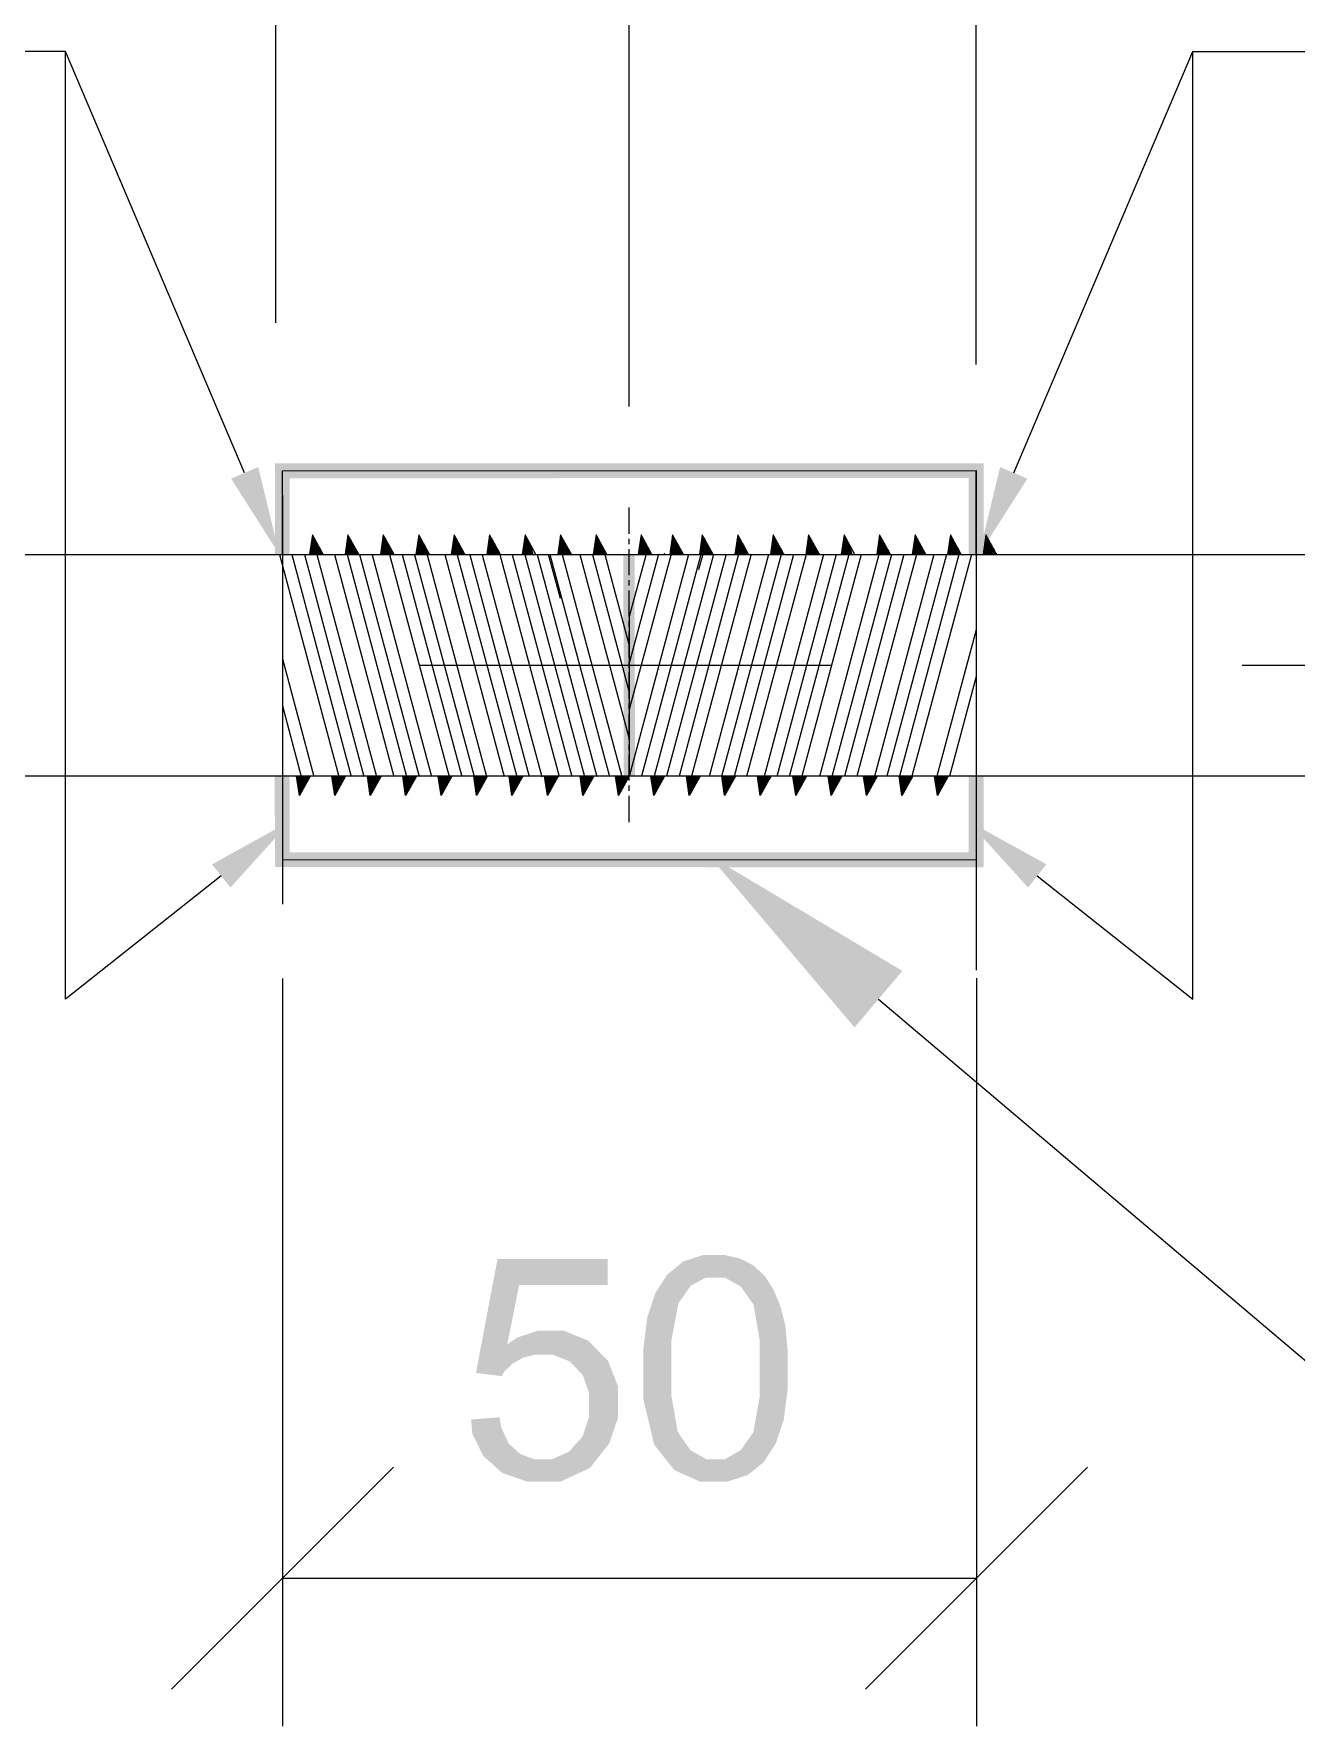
# Model space of a CAD drawing. Header units: millimetres. Extents: x 2 to 579, y 1 to 405.
# Drawn here: x 188.63 to 196.31, y 95.16 to 105.45 of the extents above; entities that cross this region are included whole.
import ezdxf

# ---------------------------------------------------------------- set-up
doc = ezdxf.new("R2010")
doc.units = ezdxf.units.MM
doc.linetypes.add('XKITLINE00', pattern=[0])
doc.layers.add('LinkedObject', color=7, linetype='Continuous', lineweight=0)

# ---------------------------------------------------------------- blocks, each defined once
blk = doc.blocks.new('*A4')
at = {"layer": 'LinkedObject'}
for color, points in [(4, [(194.408, 102.841), (190.189, 102.749), (190.098, 102.839)]), (4, [(190.098, 102.839), (190.189, 102.287), (190.099, 102.287)]), (4, [(190.189, 102.749), (190.189, 102.287), (190.098, 102.839)]), (4, [(194.318, 102.751), (190.189, 102.749), (194.408, 102.841)]), (4, [(194.408, 102.286), (194.318, 102.751), (194.408, 102.841)]), (6, [(189.832, 102.747), (189.997, 102.817), (190.126, 102.285)]), (4, [(194.318, 102.286), (194.318, 102.751), (194.408, 102.286)]), (6, [(194.508, 102.817), (194.674, 102.747), (194.38, 102.285)]), (4, [(192.285, 102.287), (192.288, 100.937), (192.217, 102.286)]), (4, [(192.217, 102.286), (192.288, 100.937), (192.22, 100.937)]), (4, [(190.097, 100.937), (190.188, 100.475), (190.099, 100.385)]), (4, [(190.187, 100.937), (190.188, 100.475), (190.097, 100.937)]), (4, [(194.408, 100.383), (194.318, 100.937), (194.408, 100.937)]), (4, [(194.318, 100.473), (194.318, 100.937), (194.408, 100.383)]), (6, [(189.828, 100.26), (189.716, 100.401), (190.195, 100.666)]), (6, [(194.79, 100.401), (194.678, 100.26), (194.311, 100.666)]), (4, [(190.188, 100.475), (194.318, 100.473), (190.099, 100.385)]), (4, [(190.099, 100.385), (194.318, 100.473), (194.408, 100.383)]), (1, [(193.914, 99.753), (193.623, 99.409), (192.739, 100.454)]), (7, [(191.584, 97.843), (191.321, 97.308), (191.452, 98.001)]), (7, [(192.121, 97.843), (191.452, 98.001), (192.121, 98.001)]), (7, [(191.584, 97.843), (191.452, 98.001), (192.121, 97.843)]), (7, [(192.704, 98.025), (192.719, 97.888), (192.582, 97.986)]), (7, [(192.778, 98.025), (192.719, 97.888), (192.704, 98.025)]), (7, [(192.719, 97.888), (192.778, 98.025), (192.776, 97.888)]), (7, [(192.778, 98.025), (192.834, 97.888), (192.776, 97.888)]), (7, [(192.928, 98.003), (192.778, 98.025), (192.832, 98.025)]), (7, [(192.969, 97.982), (192.778, 98.025), (192.928, 98.003)]), (7, [(192.931, 97.833), (192.778, 98.025), (192.969, 97.982)]), (7, [(192.834, 97.888), (192.778, 98.025), (192.931, 97.833)]), (7, [(192.485, 97.907), (192.594, 97.791), (192.412, 97.794)]), (7, [(192.628, 97.839), (192.485, 97.907), (192.534, 97.946)]), (7, [(192.594, 97.791), (192.485, 97.907), (192.628, 97.839)]), (7, [(192.582, 97.986), (192.719, 97.888), (192.534, 97.946)]), (7, [(192.534, 97.946), (192.719, 97.888), (192.628, 97.839)]), (7, [(192.969, 97.982), (192.97, 97.778), (192.931, 97.833)]), (7, [(193.01, 97.96), (192.97, 97.778), (192.969, 97.982)]), (7, [(193.077, 97.897), (192.97, 97.778), (193.01, 97.96)]), (7, [(193.104, 97.855), (192.97, 97.778), (193.077, 97.897)]), (7, [(191.511, 97.481), (191.321, 97.308), (191.584, 97.843)]), (7, [(192.412, 97.794), (192.594, 97.791), (192.388, 97.721)]), (7, [(192.388, 97.721), (192.594, 97.791), (192.551, 97.729)]), (7, [(193.104, 97.855), (193.009, 97.723), (192.97, 97.778)]), (7, [(193.13, 97.814), (193.009, 97.723), (193.104, 97.855)]), (7, [(193.172, 97.714), (193.009, 97.723), (193.13, 97.814)]), (7, [(192.551, 97.729), (192.339, 97.455), (192.388, 97.721)]), (7, [(192.509, 97.502), (192.339, 97.455), (192.551, 97.729)]), (7, [(192.388, 97.721), (192.339, 97.455), (192.363, 97.648)]), (7, [(193.187, 97.655), (193.047, 97.502), (193.009, 97.723)]), (7, [(193.187, 97.655), (193.009, 97.723), (193.172, 97.714)]), (7, [(193.202, 97.596), (193.047, 97.502), (193.187, 97.655)]), (7, [(193.217, 97.436), (193.047, 97.502), (193.202, 97.596)]), (7, [(191.321, 97.308), (191.511, 97.481), (191.609, 97.401)]), (7, [(191.699, 97.565), (191.511, 97.481), (191.572, 97.523)]), (7, [(191.681, 97.419), (191.511, 97.481), (191.699, 97.565)]), (7, [(191.609, 97.401), (191.511, 97.481), (191.681, 97.419)]), (7, [(191.681, 97.419), (191.699, 97.565), (191.721, 97.419)]), (7, [(191.721, 97.419), (191.699, 97.565), (191.786, 97.419)]), (7, [(191.766, 97.565), (191.786, 97.419), (191.699, 97.565)]), (7, [(192.003, 97.504), (191.766, 97.565), (191.854, 97.565)]), (7, [(191.891, 97.378), (191.766, 97.565), (192.003, 97.504)]), (7, [(191.786, 97.419), (191.766, 97.565), (191.891, 97.378)]), (7, [(191.891, 97.378), (192.003, 97.504), (191.93, 97.337)]), (7, [(191.93, 97.337), (192.003, 97.504), (191.97, 97.296)]), (7, [(192.063, 97.443), (191.97, 97.296), (192.003, 97.504)]), (7, [(192.339, 97.336), (192.509, 97.502), (192.509, 97.335)]), (7, [(192.339, 97.455), (192.509, 97.502), (192.339, 97.336)]), (7, [(193.217, 97.436), (193.047, 97.335), (193.047, 97.502)]), (7, [(191.577, 97.383), (191.321, 97.308), (191.609, 97.401)]), (7, [(191.545, 97.365), (191.321, 97.308), (191.577, 97.383)]), (7, [(191.97, 97.296), (192.063, 97.443), (192.009, 97.184)]), (7, [(192.009, 97.184), (192.063, 97.443), (192.185, 97.224)]), (7, [(192.185, 97.224), (192.063, 97.443), (192.124, 97.381)]), (7, [(193.217, 97.336), (193.047, 97.335), (193.217, 97.436)]), (7, [(191.494, 97.317), (191.321, 97.308), (191.545, 97.365)]), (7, [(191.321, 97.308), (191.494, 97.317), (191.476, 97.288)]), (7, [(192.509, 97.335), (192.339, 97.146), (192.339, 97.336)]), (7, [(192.509, 97.169), (192.339, 97.146), (192.509, 97.335)]), (7, [(193.217, 97.336), (193.047, 97.169), (193.047, 97.335)]), (7, [(193.217, 97.217), (193.047, 97.169), (193.217, 97.336)]), (7, [(192.009, 97.184), (192.185, 97.224), (192.009, 97.113)]), (7, [(192.009, 97.113), (192.185, 97.224), (192.009, 97.039)]), (7, [(192.185, 97.128), (192.009, 97.039), (192.185, 97.224)]), (7, [(192.509, 97.169), (192.472, 96.786), (192.339, 97.146)]), (7, [(192.548, 96.948), (192.472, 96.786), (192.509, 97.169)]), (7, [(193.008, 96.948), (193.217, 97.217), (193.169, 96.952)]), (7, [(193.047, 97.169), (193.217, 97.217), (193.008, 96.948)]), (7, [(193.169, 96.952), (193.217, 97.217), (193.193, 97.025)]), (7, [(191.968, 96.919), (192.185, 97.128), (192.078, 96.811)]), (7, [(192.009, 97.039), (192.185, 97.128), (191.968, 96.919)]), (7, [(192.078, 96.811), (192.185, 97.128), (192.131, 96.878)]), (7, [(192.131, 96.878), (192.185, 97.128), (192.185, 97.036)]), (7, [(192.339, 97.146), (192.472, 96.786), (192.405, 96.871)]), (7, [(191.475, 96.975), (191.291, 97.024), (191.465, 97.038)]), (7, [(191.291, 97.024), (191.424, 96.75), (191.299, 96.938)]), (7, [(191.475, 96.975), (191.424, 96.75), (191.291, 97.024)]), (7, [(191.519, 96.879), (191.424, 96.75), (191.475, 96.975)]), (7, [(191.299, 96.938), (191.424, 96.75), (191.366, 96.802)]), (7, [(191.424, 96.75), (191.519, 96.879), (191.482, 96.699)]), (7, [(191.554, 96.847), (191.482, 96.699), (191.519, 96.879)]), (7, [(191.927, 96.874), (192.078, 96.811), (191.886, 96.828)]), (7, [(191.968, 96.919), (192.078, 96.811), (191.927, 96.874)]), (7, [(192.472, 96.786), (192.548, 96.948), (192.586, 96.893)]), (7, [(192.625, 96.838), (192.472, 96.786), (192.586, 96.893)]), (7, [(192.97, 96.893), (193.071, 96.766), (192.931, 96.838)]), (7, [(193.169, 96.952), (192.97, 96.893), (193.008, 96.948)]), (7, [(193.144, 96.879), (192.97, 96.893), (193.169, 96.952)]), (7, [(193.071, 96.766), (192.97, 96.893), (193.144, 96.879)]), (7, [(191.589, 96.815), (191.482, 96.699), (191.554, 96.847)]), (7, [(191.589, 96.815), (191.724, 96.647), (191.482, 96.699)]), (7, [(191.674, 96.783), (191.724, 96.647), (191.589, 96.815)]), (7, [(191.724, 96.783), (191.724, 96.647), (191.674, 96.783)]), (7, [(191.724, 96.647), (192.078, 96.811), (191.836, 96.647)]), (7, [(191.785, 96.783), (192.078, 96.811), (191.724, 96.647)]), (7, [(191.785, 96.783), (191.724, 96.647), (191.724, 96.783)]), (7, [(191.886, 96.828), (192.078, 96.811), (191.785, 96.783)]), (7, [(191.836, 96.647), (192.078, 96.811), (192.013, 96.729)]), (7, [(192.625, 96.838), (192.778, 96.647), (192.472, 96.786)]), (7, [(192.472, 96.786), (192.778, 96.647), (192.527, 96.717)]), (7, [(192.721, 96.783), (192.778, 96.647), (192.625, 96.838)]), (7, [(192.778, 96.647), (192.721, 96.783), (192.778, 96.783)]), (7, [(192.778, 96.647), (192.835, 96.783), (192.852, 96.647)]), (7, [(192.835, 96.783), (192.778, 96.647), (192.778, 96.783)]), (7, [(193.023, 96.726), (192.835, 96.783), (192.931, 96.838)]), (7, [(192.974, 96.687), (192.835, 96.783), (193.023, 96.726)]), (7, [(192.852, 96.647), (192.835, 96.783), (192.974, 96.687)]), (7, [(192.931, 96.838), (193.071, 96.766), (193.023, 96.726)]), (7, [(191.482, 96.699), (191.724, 96.647), (191.632, 96.647)]), (7, [(192.527, 96.717), (192.778, 96.647), (192.681, 96.647)])]:
    blk.add_hatch(color=color, dxfattribs=at).paths.add_polyline_path(points, flags=17)
at = {"layer": 'LinkedObject', "color": 6, "linetype": 'XKITLINE00', "lineweight": 0}
for p, q in [((190.104, 103.694), (190.104, 112.373)), ((192.253, 103.186), (192.253, 112.373)), ((192.253, 103.471), (192.253, 112.373)), ((194.363, 103.441), (194.363, 112.373)), ((188.825, 105.345), (183.83, 105.345)), ((189.914, 102.782), (188.825, 105.345)), ((188.825, 99.58), (188.825, 105.345)), ((194.591, 102.782), (195.681, 105.345)), ((195.681, 105.345), (200.676, 105.345)), ((195.681, 99.58), (195.681, 105.345)), ((190.98, 101.612), (193.48, 101.612)), ((195.98, 101.612), (209.154, 101.612)), ((189.772, 100.331), (188.825, 99.58)), ((194.734, 100.331), (195.681, 99.58)), ((190.145, 99.707), (190.145, 95.159)), ((194.364, 99.709), (194.364, 95.159)), ((190.82, 96.734), (189.47, 95.384)), ((193.689, 95.384), (195.039, 96.734)), ((190.145, 96.059), (194.364, 96.059))]:
    blk.add_line(p, q, dxfattribs=at)
at = {"layer": 'LinkedObject', "color": 7, "linetype": 'XKITLINE00', "lineweight": 0}
for p, q in [((190.104, 102.794), (190.104, 102.794)), ((192.253, 102.571), (192.253, 102.571)), ((194.363, 102.541), (194.363, 102.541)), ((177.687, 102.286), (206.821, 102.286)), ((192.253, 102.286), (192.253, 102.286)), ((206.821, 100.937), (177.687, 100.937)), ((190.145, 100.607), (190.145, 100.607)), ((194.364, 100.609), (194.364, 100.609)), ((194.364, 96.059), (194.364, 96.059))]:
    blk.add_line(p, q, dxfattribs=at)
at = {"layer": 'LinkedObject', "color": 4, "linetype": 'XKITLINE00', "lineweight": 0}
for p, q in [((190.144, 102.794), (194.363, 102.796)), ((190.144, 102.287), (190.144, 102.794)), ((194.363, 102.286), (194.363, 102.796)), ((194.363, 102.796), (194.363, 99.758)), ((190.144, 102.646), (190.144, 100.158)), ((192.253, 101.909), (192.253, 100.937)), ((190.144, 100.937), (190.144, 100.43)), ((194.363, 100.937), (194.363, 100.428)), ((190.144, 100.43), (194.363, 100.428))]:
    blk.add_line(p, q, dxfattribs=at)
at = {"layer": 'LinkedObject', "color": 9, "linetype": 'XKITLINE00', "lineweight": 0}
for p, q in [((192.253, 102.411), (192.253, 102.571)), ((192.253, 102.349), (192.253, 102.38)), ((192.253, 102.161), (192.253, 102.317)), ((192.253, 102.159), (192.253, 102.287)), ((192.253, 102.099), (192.253, 102.13)), ((192.253, 102.096), (192.253, 102.128)), ((192.253, 101.911), (192.253, 102.067)), ((192.253, 101.909), (192.253, 102.065)), ((192.253, 101.849), (192.253, 101.88)), ((192.253, 101.846), (192.253, 101.878)), ((192.253, 101.661), (192.253, 101.817)), ((192.253, 101.659), (192.253, 101.815)), ((192.253, 101.599), (192.253, 101.63)), ((192.253, 101.596), (192.253, 101.628)), ((192.253, 101.411), (192.253, 101.567)), ((192.253, 101.409), (192.253, 101.565)), ((192.253, 101.349), (192.253, 101.38)), ((192.253, 101.346), (192.253, 101.378)), ((192.253, 101.161), (192.253, 101.317)), ((192.253, 101.159), (192.253, 101.315)), ((192.253, 101.099), (192.253, 101.13)), ((192.253, 101.096), (192.253, 101.128)), ((192.253, 100.911), (192.253, 101.067)), ((192.254, 100.937), (192.253, 101.065)), ((192.253, 100.849), (192.253, 100.88)), ((192.253, 100.658), (192.253, 100.817))]:
    blk.add_line(p, q, dxfattribs=at)
at = {"layer": 'LinkedObject', "color": 1, "linetype": 'XKITLINE00', "lineweight": 0}
for p, q in [((190.326, 102.405), (190.309, 102.287)), ((190.313, 102.316), (190.321, 102.286)), ((190.315, 102.33), (190.327, 102.286)), ((190.317, 102.338), (190.33, 102.286)), ((190.319, 102.352), (190.336, 102.286)), ((190.32, 102.359), (190.339, 102.286)), ((190.322, 102.374), (190.345, 102.286)), ((190.323, 102.381), (190.348, 102.286)), ((190.325, 102.395), (190.354, 102.286)), ((190.392, 102.286), (190.326, 102.405)), ((190.326, 102.403), (190.357, 102.286)), ((190.336, 102.386), (190.363, 102.286)), ((190.342, 102.376), (190.366, 102.286)), ((190.354, 102.355), (190.372, 102.286)), ((190.359, 102.345), (190.375, 102.286)), ((190.371, 102.324), (190.381, 102.286)), ((190.377, 102.314), (190.384, 102.286)), ((190.542, 102.405), (190.525, 102.286)), ((190.529, 102.316), (190.537, 102.286)), ((190.531, 102.331), (190.543, 102.286)), ((190.532, 102.338), (190.546, 102.286)), ((190.534, 102.352), (190.552, 102.286)), ((190.535, 102.36), (190.555, 102.286)), ((190.537, 102.374), (190.561, 102.286)), ((190.538, 102.381), (190.564, 102.286)), ((190.541, 102.396), (190.57, 102.286)), ((190.608, 102.286), (190.542, 102.405)), ((190.542, 102.403), (190.573, 102.286)), ((190.552, 102.386), (190.579, 102.286)), ((190.558, 102.376), (190.582, 102.286)), ((190.569, 102.355), (190.588, 102.286)), ((190.575, 102.345), (190.591, 102.286)), ((190.587, 102.324), (190.597, 102.286)), ((190.593, 102.314), (190.6, 102.286)), ((190.757, 102.405), (190.74, 102.286)), ((190.745, 102.316), (190.753, 102.286)), ((190.747, 102.331), (190.759, 102.286)), ((190.748, 102.338), (190.762, 102.286)), ((190.75, 102.353), (190.768, 102.286)), ((190.751, 102.36), (190.771, 102.286)), ((190.753, 102.374), (190.777, 102.286)), ((190.754, 102.382), (190.78, 102.286)), ((190.756, 102.396), (190.786, 102.286)), ((190.823, 102.286), (190.757, 102.405)), ((190.757, 102.403), (190.789, 102.286)), ((190.768, 102.386), (190.794, 102.286)), ((190.774, 102.375), (190.797, 102.286)), ((190.785, 102.355), (190.803, 102.286)), ((190.791, 102.344), (190.806, 102.286)), ((190.803, 102.323), (190.812, 102.286)), ((190.973, 102.405), (190.956, 102.286)), ((190.96, 102.317), (190.968, 102.286)), ((190.962, 102.331), (190.974, 102.286)), ((190.963, 102.338), (190.977, 102.286)), ((190.965, 102.353), (190.983, 102.286)), ((190.966, 102.36), (190.986, 102.286)), ((190.969, 102.375), (190.992, 102.286)), ((190.97, 102.382), (190.995, 102.286)), ((190.972, 102.396), (191.001, 102.286)), ((191.039, 102.286), (190.973, 102.405)), ((190.973, 102.404), (191.004, 102.286)), ((190.984, 102.385), (191.01, 102.286)), ((190.99, 102.375), (191.013, 102.286)), ((191.001, 102.354), (191.019, 102.286)), ((191.007, 102.344), (191.022, 102.286)), ((191.018, 102.323), (191.028, 102.286)), ((191.188, 102.405), (191.171, 102.286)), ((191.176, 102.317), (191.184, 102.286)), ((191.178, 102.332), (191.19, 102.286)), ((191.179, 102.339), (191.193, 102.286)), ((191.181, 102.353), (191.199, 102.286)), ((191.182, 102.361), (191.202, 102.286)), ((191.184, 102.375), (191.208, 102.286)), ((191.185, 102.382), (191.211, 102.286)), ((191.187, 102.397), (191.217, 102.286)), ((191.254, 102.286), (191.188, 102.405)), ((191.188, 102.404), (191.22, 102.286)), ((191.2, 102.385), (191.226, 102.286)), ((191.205, 102.374), (191.229, 102.286)), ((191.217, 102.354), (191.235, 102.286)), ((191.223, 102.343), (191.238, 102.286)), ((191.234, 102.323), (191.244, 102.286)), ((191.404, 102.405), (191.387, 102.286)), ((191.391, 102.317), (191.4, 102.286)), ((191.393, 102.332), (191.406, 102.286)), ((191.394, 102.339), (191.409, 102.286)), ((191.397, 102.354), (191.415, 102.286)), ((191.398, 102.361), (191.418, 102.286)), ((191.4, 102.375), (191.424, 102.286)), ((191.401, 102.383), (191.427, 102.286)), ((191.403, 102.397), (191.433, 102.286)), ((191.47, 102.286), (191.404, 102.405)), ((191.404, 102.404), (191.436, 102.286)), ((191.415, 102.384), (191.442, 102.286)), ((191.421, 102.374), (191.445, 102.286)), ((191.433, 102.353), (191.451, 102.286)), ((191.438, 102.343), (191.454, 102.286)), ((191.45, 102.322), (191.459, 102.286)), ((191.62, 102.405), (191.602, 102.286)), ((191.607, 102.318), (191.615, 102.286)), ((191.609, 102.332), (191.621, 102.286)), ((191.61, 102.339), (191.624, 102.286)), ((191.612, 102.354), (191.63, 102.286)), ((191.613, 102.361), (191.633, 102.286)), ((191.615, 102.376), (191.639, 102.286)), ((191.616, 102.383), (191.642, 102.286)), ((191.619, 102.397), (191.648, 102.286)), ((191.62, 102.405), (191.651, 102.286)), ((191.685, 102.286), (191.62, 102.405)), ((191.631, 102.384), (191.657, 102.286)), ((191.637, 102.373), (191.66, 102.286)), ((191.648, 102.353), (191.666, 102.286)), ((191.835, 102.405), (191.818, 102.286)), ((191.822, 102.315), (191.83, 102.286)), ((191.824, 102.33), (191.836, 102.286)), ((191.825, 102.337), (191.839, 102.286)), ((191.827, 102.351), (191.845, 102.286)), ((191.828, 102.359), (191.848, 102.286)), ((191.831, 102.373), (191.854, 102.286)), ((191.832, 102.38), (191.857, 102.286)), ((191.834, 102.395), (191.863, 102.286)), ((191.901, 102.286), (191.835, 102.405)), ((191.835, 102.402), (191.866, 102.286)), ((191.845, 102.387), (191.872, 102.286)), ((191.85, 102.377), (191.875, 102.286)), ((191.862, 102.356), (191.881, 102.286)), ((191.868, 102.346), (191.884, 102.286)), ((191.879, 102.325), (191.89, 102.286)), ((191.885, 102.315), (191.893, 102.286)), ((192.051, 102.405), (192.033, 102.286)), ((192.038, 102.316), (192.045, 102.286)), ((192.04, 102.33), (192.051, 102.286)), ((192.041, 102.337), (192.054, 102.286)), ((192.043, 102.352), (192.06, 102.286)), ((192.044, 102.359), (192.063, 102.286)), ((192.046, 102.373), (192.069, 102.286)), ((192.047, 102.381), (192.072, 102.286)), ((192.049, 102.395), (192.078, 102.286)), ((192.05, 102.402), (192.081, 102.286)), ((192.116, 102.286), (192.051, 102.405)), ((192.061, 102.387), (192.087, 102.286)), ((192.066, 102.377), (192.09, 102.286)), ((192.078, 102.356), (192.096, 102.286)), ((192.084, 102.345), (192.099, 102.286)), ((192.095, 102.325), (192.105, 102.286)), ((192.101, 102.314), (192.108, 102.286)), ((192.325, 102.405), (192.308, 102.286)), ((192.312, 102.316), (192.32, 102.286)), ((192.314, 102.33), (192.326, 102.286)), ((192.315, 102.338), (192.329, 102.286)), ((192.317, 102.352), (192.335, 102.286)), ((192.317, 102.314), (192.324, 102.286)), ((192.319, 102.359), (192.338, 102.286)), ((192.321, 102.374), (192.344, 102.286)), ((192.322, 102.381), (192.347, 102.286)), ((192.324, 102.395), (192.353, 102.286)), ((192.391, 102.286), (192.325, 102.405)), ((192.325, 102.403), (192.356, 102.286)), ((192.335, 102.386), (192.362, 102.286)), ((192.341, 102.376), (192.365, 102.286)), ((192.353, 102.355), (192.371, 102.286)), ((192.358, 102.345), (192.374, 102.286)), ((192.37, 102.324), (192.38, 102.286)), ((192.516, 102.405), (192.499, 102.286)), ((192.503, 102.316), (192.511, 102.286)), ((192.505, 102.331), (192.517, 102.286)), ((192.506, 102.338), (192.52, 102.286)), ((192.509, 102.352), (192.526, 102.286)), ((192.51, 102.36), (192.529, 102.286)), ((192.512, 102.374), (192.535, 102.286)), ((192.513, 102.381), (192.538, 102.286)), ((192.515, 102.396), (192.544, 102.286)), ((192.582, 102.286), (192.516, 102.405)), ((192.516, 102.403), (192.547, 102.286)), ((192.527, 102.386), (192.553, 102.286)), ((192.532, 102.376), (192.556, 102.286)), ((192.544, 102.355), (192.562, 102.286)), ((192.55, 102.345), (192.565, 102.286)), ((192.561, 102.324), (192.571, 102.286)), ((192.567, 102.313), (192.574, 102.286)), ((192.697, 102.405), (192.68, 102.286)), ((192.684, 102.316), (192.693, 102.286)), ((192.687, 102.331), (192.699, 102.286)), ((192.688, 102.338), (192.701, 102.286)), ((192.69, 102.353), (192.707, 102.286)), ((192.691, 102.36), (192.71, 102.286)), ((192.693, 102.374), (192.716, 102.286)), ((192.694, 102.382), (192.719, 102.286)), ((192.696, 102.396), (192.725, 102.286)), ((192.763, 102.286), (192.697, 102.405)), ((192.697, 102.403), (192.728, 102.286)), ((192.708, 102.386), (192.734, 102.286)), ((192.714, 102.375), (192.737, 102.286)), ((192.725, 102.354), (192.743, 102.286)), ((192.731, 102.344), (192.746, 102.286)), ((192.743, 102.323), (192.752, 102.286)), ((192.913, 102.405), (192.896, 102.286)), ((192.9, 102.317), (192.908, 102.286)), ((192.902, 102.331), (192.914, 102.286)), ((192.903, 102.338), (192.917, 102.286)), ((192.905, 102.353), (192.923, 102.286)), ((192.906, 102.36), (192.926, 102.286)), ((192.909, 102.375), (192.932, 102.286)), ((192.91, 102.382), (192.935, 102.286)), ((192.912, 102.396), (192.941, 102.286)), ((192.979, 102.286), (192.913, 102.405)), ((192.913, 102.404), (192.944, 102.286)), ((192.924, 102.385), (192.95, 102.286)), ((192.929, 102.375), (192.953, 102.286)), ((192.941, 102.354), (192.959, 102.286)), ((192.947, 102.344), (192.962, 102.286)), ((192.958, 102.323), (192.968, 102.286)), ((193.128, 102.405), (193.111, 102.286)), ((193.116, 102.317), (193.124, 102.286)), ((193.118, 102.332), (193.13, 102.286)), ((193.119, 102.339), (193.133, 102.286)), ((193.121, 102.353), (193.139, 102.286)), ((193.122, 102.36), (193.142, 102.286)), ((193.124, 102.375), (193.148, 102.286)), ((193.125, 102.382), (193.151, 102.286)), ((193.127, 102.397), (193.157, 102.286)), ((193.194, 102.286), (193.128, 102.405)), ((193.128, 102.404), (193.16, 102.286)), ((193.139, 102.385), (193.166, 102.286)), ((193.145, 102.374), (193.169, 102.286)), ((193.157, 102.354), (193.175, 102.286)), ((193.163, 102.343), (193.178, 102.286)), ((193.174, 102.323), (193.184, 102.286)), ((193.344, 102.405), (193.327, 102.286)), ((193.331, 102.317), (193.34, 102.286)), ((193.333, 102.332), (193.346, 102.286)), ((193.334, 102.339), (193.349, 102.286)), ((193.337, 102.354), (193.355, 102.286)), ((193.338, 102.361), (193.358, 102.286)), ((193.34, 102.375), (193.364, 102.286)), ((193.341, 102.383), (193.366, 102.286)), ((193.343, 102.397), (193.372, 102.286)), ((193.41, 102.286), (193.344, 102.405)), ((193.344, 102.404), (193.375, 102.286)), ((193.355, 102.384), (193.381, 102.286)), ((193.361, 102.374), (193.384, 102.286)), ((193.373, 102.353), (193.39, 102.286)), ((193.378, 102.343), (193.393, 102.286)), ((193.39, 102.322), (193.399, 102.286)), ((193.56, 102.405), (193.542, 102.286)), ((193.547, 102.318), (193.555, 102.286)), ((193.549, 102.332), (193.561, 102.286)), ((193.55, 102.339), (193.564, 102.286)), ((193.552, 102.354), (193.57, 102.286)), ((193.553, 102.361), (193.573, 102.286)), ((193.555, 102.376), (193.579, 102.286)), ((193.556, 102.383), (193.582, 102.286)), ((193.558, 102.397), (193.588, 102.286)), ((193.56, 102.405), (193.591, 102.286)), ((193.625, 102.286), (193.56, 102.405)), ((193.571, 102.384), (193.597, 102.286)), ((193.577, 102.373), (193.6, 102.286)), ((193.588, 102.353), (193.606, 102.286)), ((193.775, 102.405), (193.758, 102.286)), ((193.762, 102.315), (193.77, 102.286)), ((193.764, 102.33), (193.776, 102.286)), ((193.765, 102.337), (193.779, 102.286)), ((193.767, 102.351), (193.785, 102.286)), ((193.768, 102.359), (193.788, 102.286)), ((193.77, 102.373), (193.794, 102.286)), ((193.772, 102.38), (193.797, 102.286)), ((193.774, 102.395), (193.803, 102.286)), ((193.841, 102.286), (193.775, 102.405)), ((193.775, 102.402), (193.806, 102.286)), ((193.785, 102.387), (193.812, 102.286)), ((193.79, 102.377), (193.815, 102.286)), ((193.802, 102.356), (193.821, 102.286)), ((193.808, 102.346), (193.824, 102.286)), ((193.819, 102.325), (193.83, 102.286)), ((193.825, 102.315), (193.833, 102.286)), ((193.991, 102.405), (193.973, 102.286)), ((193.978, 102.316), (193.985, 102.286)), ((193.98, 102.33), (193.991, 102.286)), ((193.981, 102.337), (193.994, 102.286)), ((193.983, 102.352), (194, 102.286)), ((193.984, 102.359), (194.003, 102.286)), ((193.986, 102.373), (194.009, 102.286)), ((193.987, 102.381), (194.012, 102.286)), ((193.989, 102.395), (194.018, 102.286)), ((193.99, 102.402), (194.021, 102.286)), ((194.056, 102.286), (193.991, 102.405)), ((194, 102.387), (194.027, 102.286)), ((194.006, 102.377), (194.03, 102.286)), ((194.018, 102.356), (194.036, 102.286)), ((194.024, 102.345), (194.039, 102.286)), ((194.035, 102.325), (194.045, 102.286)), ((194.041, 102.314), (194.048, 102.286)), ((194.206, 102.405), (194.189, 102.286)), ((194.193, 102.316), (194.201, 102.286)), ((194.195, 102.33), (194.207, 102.286)), ((194.196, 102.338), (194.21, 102.286)), ((194.199, 102.352), (194.216, 102.286)), ((194.2, 102.359), (194.219, 102.286)), ((194.202, 102.374), (194.225, 102.286)), ((194.203, 102.381), (194.228, 102.286)), ((194.205, 102.395), (194.234, 102.286)), ((194.272, 102.286), (194.206, 102.405)), ((194.206, 102.403), (194.237, 102.286)), ((194.216, 102.386), (194.243, 102.286)), ((194.222, 102.376), (194.246, 102.286)), ((194.234, 102.355), (194.252, 102.286)), ((194.239, 102.345), (194.255, 102.286)), ((194.251, 102.324), (194.261, 102.286)), ((194.257, 102.314), (194.264, 102.286)), ((194.422, 102.405), (194.405, 102.286)), ((194.409, 102.316), (194.417, 102.286)), ((194.411, 102.331), (194.423, 102.286)), ((194.412, 102.338), (194.426, 102.286)), ((194.414, 102.352), (194.432, 102.286)), ((194.415, 102.36), (194.435, 102.286)), ((194.417, 102.374), (194.441, 102.286)), ((194.418, 102.381), (194.444, 102.286)), ((194.42, 102.396), (194.45, 102.286)), ((194.421, 102.403), (194.453, 102.286)), ((194.487, 102.286), (194.422, 102.405)), ((194.432, 102.386), (194.459, 102.286)), ((194.438, 102.376), (194.462, 102.286)), ((194.449, 102.355), (194.468, 102.286)), ((194.455, 102.345), (194.471, 102.286)), ((194.467, 102.324), (194.477, 102.286)), ((194.472, 102.314), (194.48, 102.286)), ((190.126, 102.285), (190.487, 100.935)), ((190.202, 102.285), (190.563, 100.935)), ((190.278, 102.285), (190.64, 100.935)), ((190.309, 102.287), (190.309, 102.286)), ((190.31, 102.294), (190.312, 102.286)), ((190.312, 102.309), (190.318, 102.286)), ((190.354, 102.285), (190.716, 100.935)), ((190.388, 102.293), (190.39, 102.286)), ((190.461, 102.285), (190.822, 100.935)), ((190.525, 102.287), (190.525, 102.286)), ((190.526, 102.294), (190.528, 102.286)), ((190.528, 102.309), (190.534, 102.286)), ((190.537, 102.285), (190.898, 100.935)), ((190.604, 102.293), (190.606, 102.286)), ((190.613, 102.285), (190.975, 100.935)), ((190.689, 102.284), (191.051, 100.935)), ((190.74, 102.288), (190.741, 102.286)), ((190.741, 102.295), (190.744, 102.286)), ((190.743, 102.309), (190.75, 102.286)), ((190.796, 102.285), (191.157, 100.935)), ((190.808, 102.313), (190.815, 102.286)), ((190.82, 102.292), (190.821, 102.286)), ((190.872, 102.285), (191.234, 100.935)), ((190.948, 102.284), (191.31, 100.935)), ((190.956, 102.288), (190.956, 102.286)), ((190.957, 102.295), (190.959, 102.286)), ((190.959, 102.31), (190.965, 102.286)), ((191.024, 102.313), (191.031, 102.286)), ((191.024, 102.284), (191.386, 100.935)), ((191.036, 102.292), (191.037, 102.286)), ((191.131, 102.285), (191.493, 100.935)), ((191.171, 102.288), (191.172, 102.286)), ((191.173, 102.295), (191.175, 102.286)), ((191.175, 102.31), (191.181, 102.286)), ((191.207, 102.284), (191.569, 100.935)), ((191.24, 102.312), (191.247, 102.286)), ((191.251, 102.291), (191.253, 102.286)), ((191.283, 102.284), (191.645, 100.935)), ((191.359, 102.284), (191.721, 100.934)), ((191.387, 102.288), (191.388, 102.286)), ((191.388, 102.296), (191.391, 102.286)), ((191.39, 102.31), (191.397, 102.286)), ((191.456, 102.312), (191.462, 102.286)), ((191.466, 102.286), (191.827, 100.936)), ((191.467, 102.291), (191.468, 102.286)), ((191.542, 102.285), (191.903, 100.936)), ((191.603, 102.289), (191.603, 102.286)), ((191.604, 102.296), (191.606, 102.286)), ((191.606, 102.31), (191.612, 102.286)), ((191.618, 102.285), (191.98, 100.936)), ((191.694, 102.285), (192.056, 100.935)), ((191.76, 102.287), (191.832, 102.019)), ((191.77, 102.285), (192.132, 100.935)), ((191.819, 102.293), (191.821, 102.286)), ((191.821, 102.308), (191.827, 102.286)), ((191.846, 102.285), (192.208, 100.935)), ((191.897, 102.294), (191.899, 102.286)), ((191.953, 102.286), (192.253, 101.164)), ((192.029, 102.286), (192.253, 101.448)), ((192.033, 102.287), (192.034, 102.286)), ((192.035, 102.294), (192.036, 102.286)), ((192.037, 102.308), (192.042, 102.286)), ((192.105, 102.286), (192.253, 101.733)), ((192.112, 102.294), (192.114, 102.286)), ((192.249, 102.287), (192.249, 102.286)), ((192.252, 102.286), (192.252, 102.286)), ((192.613, 102.286), (192.252, 100.936)), ((192.507, 102.288), (192.253, 101.342)), ((192.431, 102.288), (192.253, 101.625)), ((192.355, 102.287), (192.253, 101.909)), ((192.311, 102.309), (192.317, 102.286)), ((192.328, 102.293), (192.33, 102.286)), ((192.689, 102.286), (192.328, 100.937)), ((192.765, 102.286), (192.404, 100.937)), ((192.465, 102.287), (192.465, 102.286)), ((192.466, 102.294), (192.468, 102.286)), ((192.842, 102.287), (192.48, 100.937)), ((192.502, 102.309), (192.508, 102.286)), ((192.544, 102.293), (192.546, 102.286)), ((192.918, 102.287), (192.556, 100.937)), ((192.994, 102.287), (192.632, 100.938)), ((192.701, 102.287), (192.675, 102.192)), ((192.68, 102.287), (192.681, 102.286)), ((192.681, 102.295), (192.684, 102.286)), ((192.683, 102.309), (192.69, 102.286)), ((193.1, 102.285), (192.739, 100.936)), ((192.748, 102.313), (192.755, 102.286)), ((192.76, 102.292), (192.761, 102.286)), ((193.176, 102.286), (192.815, 100.936)), ((193.252, 102.286), (192.891, 100.936)), ((192.896, 102.288), (192.896, 102.286)), ((192.897, 102.295), (192.899, 102.286)), ((192.899, 102.31), (192.905, 102.286)), ((192.964, 102.313), (192.971, 102.286)), ((193.329, 102.286), (192.967, 100.936)), ((192.976, 102.292), (192.977, 102.286)), ((193.435, 102.286), (193.074, 100.936)), ((193.111, 102.288), (193.112, 102.286)), ((193.113, 102.295), (193.115, 102.286)), ((193.115, 102.31), (193.121, 102.286)), ((193.511, 102.286), (193.15, 100.936)), ((193.18, 102.312), (193.187, 102.286)), ((193.191, 102.291), (193.193, 102.286)), ((193.588, 102.286), (193.226, 100.936)), ((193.664, 102.286), (193.302, 100.937)), ((193.327, 102.288), (193.328, 102.286)), ((193.328, 102.296), (193.331, 102.286)), ((193.33, 102.31), (193.337, 102.286)), ((193.396, 102.312), (193.402, 102.286)), ((193.407, 102.291), (193.408, 102.286)), ((193.77, 102.286), (193.409, 100.936)), ((193.543, 102.289), (193.543, 102.286)), ((193.544, 102.296), (193.546, 102.286)), ((193.546, 102.31), (193.552, 102.286)), ((193.923, 102.286), (193.561, 100.937)), ((193.999, 102.286), (193.637, 100.937)), ((194.105, 102.286), (193.744, 100.936)), ((193.759, 102.294), (193.761, 102.286)), ((193.761, 102.308), (193.767, 102.286)), ((194.182, 102.286), (193.82, 100.937)), ((193.837, 102.294), (193.839, 102.286)), ((194.258, 102.286), (193.896, 100.937)), ((194.334, 102.286), (193.972, 100.937)), ((193.973, 102.287), (193.973, 102.286)), ((193.974, 102.294), (193.976, 102.286)), ((193.977, 102.308), (193.982, 102.286)), ((194.052, 102.294), (194.054, 102.286)), ((194.189, 102.287), (194.189, 102.286)), ((194.19, 102.294), (194.192, 102.286)), ((194.192, 102.309), (194.198, 102.286)), ((194.268, 102.293), (194.27, 102.286)), ((194.405, 102.287), (194.405, 102.286)), ((194.406, 102.294), (194.408, 102.286)), ((194.408, 102.309), (194.414, 102.286)), ((194.484, 102.293), (194.486, 102.286)), ((194.363, 101.827), (194.124, 100.937)), ((190.144, 101.65), (190.335, 100.935)), ((194.363, 101.543), (194.2, 100.937)), ((190.144, 101.366), (190.259, 100.935)), ((190.247, 100.819), (190.23, 100.937)), ((190.231, 100.937), (190.258, 100.838)), ((190.234, 100.937), (190.26, 100.842)), ((190.235, 100.899), (190.253, 100.831)), ((190.239, 100.875), (190.251, 100.827)), ((190.24, 100.937), (190.264, 100.849)), ((190.243, 100.937), (190.266, 100.853)), ((190.313, 100.937), (190.247, 100.819)), ((190.249, 100.937), (190.27, 100.86)), ((190.252, 100.937), (190.272, 100.863)), ((190.258, 100.937), (190.276, 100.871)), ((190.261, 100.937), (190.278, 100.874)), ((190.267, 100.937), (190.282, 100.882)), ((190.27, 100.937), (190.284, 100.885)), ((190.276, 100.937), (190.288, 100.892)), ((190.279, 100.937), (190.29, 100.896)), ((190.285, 100.937), (190.294, 100.903)), ((190.288, 100.937), (190.296, 100.907)), ((190.294, 100.937), (190.3, 100.914)), ((190.297, 100.937), (190.302, 100.918)), ((190.303, 100.937), (190.306, 100.925)), ((190.306, 100.937), (190.308, 100.929)), ((190.312, 100.937), (190.312, 100.936)), ((190.462, 100.819), (190.445, 100.937)), ((190.447, 100.937), (190.473, 100.838)), ((190.45, 100.937), (190.475, 100.842)), ((190.451, 100.9), (190.469, 100.831)), ((190.454, 100.876), (190.467, 100.827)), ((190.456, 100.937), (190.479, 100.849)), ((190.459, 100.937), (190.481, 100.853)), ((190.528, 100.937), (190.462, 100.819)), ((190.465, 100.937), (190.485, 100.86)), ((190.468, 100.937), (190.487, 100.864)), ((190.474, 100.937), (190.491, 100.871)), ((190.477, 100.937), (190.493, 100.875)), ((190.483, 100.937), (190.497, 100.882)), ((190.486, 100.937), (190.499, 100.885)), ((190.492, 100.937), (190.504, 100.893)), ((190.495, 100.937), (190.506, 100.896)), ((190.501, 100.937), (190.51, 100.904)), ((190.504, 100.937), (190.512, 100.907)), ((190.51, 100.937), (190.516, 100.914)), ((190.513, 100.937), (190.518, 100.918)), ((190.519, 100.937), (190.522, 100.925)), ((190.522, 100.937), (190.524, 100.929)), ((190.528, 100.937), (190.528, 100.936)), ((190.678, 100.819), (190.661, 100.937)), ((190.662, 100.937), (190.689, 100.838)), ((190.665, 100.937), (190.691, 100.842)), ((190.666, 100.901), (190.685, 100.831)), ((190.669, 100.877), (190.683, 100.827)), ((190.671, 100.937), (190.695, 100.849)), ((190.674, 100.937), (190.697, 100.853)), ((190.744, 100.937), (190.678, 100.819)), ((190.68, 100.937), (190.701, 100.86)), ((190.683, 100.937), (190.703, 100.864)), ((190.689, 100.937), (190.707, 100.871)), ((190.692, 100.937), (190.709, 100.875)), ((190.698, 100.937), (190.713, 100.882)), ((190.701, 100.937), (190.715, 100.886)), ((190.707, 100.937), (190.719, 100.893)), ((190.71, 100.937), (190.721, 100.896)), ((190.716, 100.937), (190.725, 100.904)), ((190.719, 100.937), (190.727, 100.907)), ((190.725, 100.937), (190.731, 100.915)), ((190.728, 100.937), (190.733, 100.918)), ((190.734, 100.937), (190.737, 100.925)), ((190.737, 100.937), (190.739, 100.929)), ((190.743, 100.937), (190.743, 100.936)), ((190.893, 100.819), (190.876, 100.937)), ((190.878, 100.937), (190.904, 100.839)), ((190.881, 100.937), (190.906, 100.842)), ((190.881, 100.903), (190.9, 100.831)), ((190.885, 100.878), (190.898, 100.828)), ((190.887, 100.937), (190.911, 100.849)), ((190.89, 100.937), (190.913, 100.853)), ((190.959, 100.937), (190.893, 100.819)), ((190.896, 100.937), (190.917, 100.86)), ((190.899, 100.937), (190.919, 100.864)), ((190.905, 100.937), (190.923, 100.871)), ((190.908, 100.937), (190.925, 100.875)), ((190.914, 100.937), (190.929, 100.882)), ((190.917, 100.937), (190.931, 100.886)), ((190.923, 100.937), (190.935, 100.893)), ((190.926, 100.937), (190.937, 100.897)), ((190.932, 100.937), (190.941, 100.904)), ((190.935, 100.937), (190.943, 100.907)), ((190.941, 100.937), (190.947, 100.915)), ((190.944, 100.937), (190.949, 100.918)), ((190.95, 100.937), (190.953, 100.926)), ((190.953, 100.937), (190.955, 100.929)), ((190.959, 100.937), (190.959, 100.937)), ((191.109, 100.819), (191.092, 100.937)), ((191.094, 100.937), (191.12, 100.839)), ((191.097, 100.937), (191.122, 100.842)), ((191.097, 100.904), (191.116, 100.831)), ((191.1, 100.879), (191.114, 100.828)), ((191.103, 100.937), (191.126, 100.85)), ((191.106, 100.937), (191.128, 100.853)), ((191.175, 100.937), (191.109, 100.819)), ((191.112, 100.937), (191.132, 100.86)), ((191.115, 100.937), (191.134, 100.864)), ((191.121, 100.937), (191.138, 100.871)), ((191.124, 100.937), (191.14, 100.875)), ((191.13, 100.937), (191.144, 100.882)), ((191.133, 100.937), (191.146, 100.886)), ((191.139, 100.937), (191.15, 100.893)), ((191.142, 100.937), (191.152, 100.897)), ((191.148, 100.937), (191.156, 100.904)), ((191.151, 100.937), (191.159, 100.908)), ((191.157, 100.937), (191.163, 100.915)), ((191.16, 100.937), (191.165, 100.919)), ((191.166, 100.937), (191.169, 100.926)), ((191.169, 100.937), (191.171, 100.929)), ((191.175, 100.937), (191.175, 100.937)), ((191.325, 100.819), (191.307, 100.937)), ((191.309, 100.937), (191.336, 100.839)), ((191.312, 100.937), (191.338, 100.842)), ((191.312, 100.905), (191.332, 100.832)), ((191.316, 100.88), (191.33, 100.828)), ((191.318, 100.937), (191.342, 100.85)), ((191.321, 100.937), (191.344, 100.853)), ((191.39, 100.937), (191.325, 100.819)), ((191.327, 100.937), (191.348, 100.861)), ((191.33, 100.937), (191.35, 100.864)), ((191.336, 100.937), (191.354, 100.871)), ((191.339, 100.937), (191.356, 100.875)), ((191.345, 100.937), (191.36, 100.882)), ((191.348, 100.937), (191.362, 100.886)), ((191.354, 100.937), (191.366, 100.893)), ((191.357, 100.937), (191.368, 100.897)), ((191.363, 100.937), (191.372, 100.904)), ((191.366, 100.937), (191.374, 100.908)), ((191.372, 100.937), (191.378, 100.915)), ((191.375, 100.937), (191.38, 100.919)), ((191.381, 100.937), (191.384, 100.926)), ((191.384, 100.937), (191.386, 100.93)), ((191.39, 100.937), (191.39, 100.937)), ((191.54, 100.819), (191.523, 100.937)), ((191.525, 100.937), (191.551, 100.839)), ((191.527, 100.906), (191.547, 100.832)), ((191.528, 100.937), (191.553, 100.843)), ((191.531, 100.881), (191.545, 100.828)), ((191.534, 100.937), (191.557, 100.85)), ((191.537, 100.937), (191.559, 100.853)), ((191.606, 100.937), (191.54, 100.819)), ((191.543, 100.937), (191.563, 100.861)), ((191.546, 100.937), (191.566, 100.864)), ((191.552, 100.937), (191.57, 100.872)), ((191.555, 100.937), (191.572, 100.875)), ((191.561, 100.937), (191.576, 100.883)), ((191.564, 100.937), (191.578, 100.886)), ((191.57, 100.937), (191.582, 100.893)), ((191.573, 100.937), (191.584, 100.897)), ((191.579, 100.937), (191.588, 100.904)), ((191.582, 100.937), (191.59, 100.908)), ((191.588, 100.937), (191.594, 100.915)), ((191.591, 100.937), (191.596, 100.919)), ((191.597, 100.937), (191.6, 100.926)), ((191.6, 100.937), (191.602, 100.93)), ((191.756, 100.819), (191.738, 100.937)), ((191.74, 100.937), (191.766, 100.838)), ((191.743, 100.937), (191.768, 100.841)), ((191.744, 100.897), (191.762, 100.83)), ((191.748, 100.873), (191.76, 100.827)), ((191.749, 100.937), (191.772, 100.849)), ((191.752, 100.937), (191.774, 100.852)), ((191.821, 100.937), (191.756, 100.819)), ((191.758, 100.937), (191.778, 100.859)), ((191.761, 100.937), (191.78, 100.863)), ((191.767, 100.937), (191.784, 100.87)), ((191.77, 100.937), (191.786, 100.874)), ((191.776, 100.937), (191.79, 100.881)), ((191.779, 100.937), (191.793, 100.885)), ((191.785, 100.937), (191.797, 100.892)), ((191.788, 100.937), (191.799, 100.896)), ((191.794, 100.937), (191.803, 100.903)), ((191.797, 100.937), (191.805, 100.907)), ((191.803, 100.937), (191.809, 100.914)), ((191.806, 100.937), (191.811, 100.918)), ((191.812, 100.937), (191.815, 100.925)), ((191.815, 100.937), (191.817, 100.928)), ((191.821, 100.937), (191.821, 100.936)), ((191.971, 100.819), (191.954, 100.937)), ((191.955, 100.937), (191.982, 100.838)), ((191.958, 100.937), (191.984, 100.841)), ((191.96, 100.898), (191.978, 100.831)), ((191.963, 100.874), (191.976, 100.827)), ((191.964, 100.937), (191.988, 100.849)), ((191.967, 100.937), (191.99, 100.852)), ((192.037, 100.937), (191.971, 100.819)), ((191.973, 100.937), (191.994, 100.86)), ((191.976, 100.937), (191.996, 100.863)), ((191.982, 100.937), (192, 100.871)), ((191.985, 100.937), (192.002, 100.874)), ((191.991, 100.937), (192.006, 100.881)), ((191.994, 100.937), (192.008, 100.885)), ((192, 100.937), (192.012, 100.892)), ((192.003, 100.937), (192.014, 100.896)), ((192.009, 100.937), (192.018, 100.903)), ((192.012, 100.937), (192.02, 100.907)), ((192.018, 100.937), (192.024, 100.914)), ((192.021, 100.937), (192.026, 100.918)), ((192.027, 100.937), (192.03, 100.925)), ((192.03, 100.937), (192.032, 100.929)), ((192.036, 100.937), (192.036, 100.936)), ((192.187, 100.819), (192.17, 100.937)), ((192.171, 100.937), (192.197, 100.838)), ((192.174, 100.937), (192.2, 100.842)), ((192.175, 100.899), (192.193, 100.831)), ((192.179, 100.875), (192.191, 100.827)), ((192.18, 100.937), (192.204, 100.849)), ((192.183, 100.937), (192.206, 100.853)), ((192.253, 100.937), (192.187, 100.819)), ((192.189, 100.937), (192.21, 100.86)), ((192.192, 100.937), (192.212, 100.863)), ((192.198, 100.937), (192.216, 100.871)), ((192.201, 100.937), (192.218, 100.874)), ((192.207, 100.937), (192.222, 100.882)), ((192.21, 100.937), (192.224, 100.885)), ((192.216, 100.937), (192.228, 100.892)), ((192.219, 100.937), (192.23, 100.896)), ((192.225, 100.937), (192.234, 100.903)), ((192.228, 100.937), (192.236, 100.907)), ((192.234, 100.937), (192.24, 100.914)), ((192.237, 100.937), (192.242, 100.918)), ((192.243, 100.937), (192.246, 100.925)), ((192.246, 100.937), (192.248, 100.929)), ((192.252, 100.937), (192.252, 100.936)), ((192.402, 100.819), (192.385, 100.937)), ((192.387, 100.937), (192.413, 100.838)), ((192.39, 100.937), (192.415, 100.842)), ((192.39, 100.9), (192.409, 100.831)), ((192.394, 100.876), (192.407, 100.827)), ((192.396, 100.937), (192.419, 100.849)), ((192.399, 100.937), (192.421, 100.853)), ((192.468, 100.937), (192.402, 100.819)), ((192.405, 100.937), (192.425, 100.86)), ((192.408, 100.937), (192.427, 100.864)), ((192.414, 100.937), (192.431, 100.871)), ((192.417, 100.937), (192.433, 100.874)), ((192.423, 100.937), (192.437, 100.882)), ((192.426, 100.937), (192.439, 100.885)), ((192.432, 100.937), (192.443, 100.893)), ((192.435, 100.937), (192.445, 100.896)), ((192.441, 100.937), (192.45, 100.904)), ((192.444, 100.937), (192.452, 100.907)), ((192.45, 100.937), (192.456, 100.914)), ((192.453, 100.937), (192.458, 100.918)), ((192.459, 100.937), (192.462, 100.925)), ((192.462, 100.937), (192.464, 100.929)), ((192.468, 100.937), (192.468, 100.936)), ((192.618, 100.819), (192.601, 100.937)), ((192.602, 100.937), (192.629, 100.838)), ((192.605, 100.937), (192.631, 100.842)), ((192.606, 100.901), (192.625, 100.831)), ((192.609, 100.877), (192.623, 100.827)), ((192.611, 100.937), (192.635, 100.849)), ((192.614, 100.937), (192.637, 100.853)), ((192.684, 100.937), (192.618, 100.819)), ((192.62, 100.937), (192.641, 100.86)), ((192.623, 100.937), (192.643, 100.864)), ((192.629, 100.937), (192.647, 100.871)), ((192.632, 100.937), (192.649, 100.875)), ((192.638, 100.937), (192.653, 100.882)), ((192.641, 100.937), (192.655, 100.886)), ((192.647, 100.937), (192.659, 100.893)), ((192.65, 100.937), (192.661, 100.896)), ((192.656, 100.937), (192.665, 100.904)), ((192.659, 100.937), (192.667, 100.907)), ((192.665, 100.937), (192.671, 100.915)), ((192.668, 100.937), (192.673, 100.918)), ((192.674, 100.937), (192.677, 100.925)), ((192.677, 100.937), (192.679, 100.929)), ((192.683, 100.937), (192.683, 100.936)), ((192.833, 100.819), (192.816, 100.937)), ((192.818, 100.937), (192.844, 100.838)), ((192.821, 100.937), (192.846, 100.842)), ((192.821, 100.902), (192.84, 100.831)), ((192.825, 100.878), (192.838, 100.828)), ((192.827, 100.937), (192.85, 100.849)), ((192.83, 100.937), (192.852, 100.853)), ((192.899, 100.937), (192.833, 100.819)), ((192.836, 100.937), (192.857, 100.86)), ((192.839, 100.937), (192.859, 100.864)), ((192.845, 100.937), (192.863, 100.871)), ((192.848, 100.937), (192.865, 100.875)), ((192.854, 100.937), (192.869, 100.882)), ((192.857, 100.937), (192.871, 100.886)), ((192.863, 100.937), (192.875, 100.893)), ((192.866, 100.937), (192.877, 100.897)), ((192.872, 100.937), (192.881, 100.904)), ((192.875, 100.937), (192.883, 100.907)), ((192.881, 100.937), (192.887, 100.915)), ((192.884, 100.937), (192.889, 100.918)), ((192.89, 100.937), (192.893, 100.926)), ((192.893, 100.937), (192.895, 100.929)), ((192.899, 100.937), (192.899, 100.937)), ((193.049, 100.819), (193.032, 100.937)), ((193.034, 100.937), (193.06, 100.839)), ((193.037, 100.937), (193.062, 100.842)), ((193.037, 100.904), (193.056, 100.831)), ((193.04, 100.879), (193.054, 100.828)), ((193.043, 100.937), (193.066, 100.85)), ((193.046, 100.937), (193.068, 100.853)), ((193.115, 100.937), (193.049, 100.819)), ((193.052, 100.937), (193.072, 100.86)), ((193.055, 100.937), (193.074, 100.864)), ((193.061, 100.937), (193.078, 100.871)), ((193.064, 100.937), (193.08, 100.875)), ((193.07, 100.937), (193.084, 100.882)), ((193.073, 100.937), (193.086, 100.886)), ((193.079, 100.937), (193.09, 100.893)), ((193.082, 100.937), (193.092, 100.897)), ((193.088, 100.937), (193.096, 100.904)), ((193.091, 100.937), (193.098, 100.908)), ((193.097, 100.937), (193.103, 100.915)), ((193.1, 100.937), (193.105, 100.919)), ((193.106, 100.937), (193.109, 100.926)), ((193.109, 100.937), (193.111, 100.929)), ((193.115, 100.937), (193.115, 100.937)), ((193.265, 100.819), (193.247, 100.937)), ((193.249, 100.937), (193.276, 100.839)), ((193.252, 100.937), (193.278, 100.842)), ((193.252, 100.905), (193.272, 100.832)), ((193.256, 100.88), (193.27, 100.828)), ((193.258, 100.937), (193.282, 100.85)), ((193.261, 100.937), (193.284, 100.853)), ((193.33, 100.937), (193.265, 100.819)), ((193.267, 100.937), (193.288, 100.861)), ((193.27, 100.937), (193.29, 100.864)), ((193.276, 100.937), (193.294, 100.871)), ((193.279, 100.937), (193.296, 100.875)), ((193.285, 100.937), (193.3, 100.882)), ((193.288, 100.937), (193.302, 100.886)), ((193.294, 100.937), (193.306, 100.893)), ((193.297, 100.937), (193.308, 100.897)), ((193.303, 100.937), (193.312, 100.904)), ((193.306, 100.937), (193.314, 100.908)), ((193.312, 100.937), (193.318, 100.915)), ((193.315, 100.937), (193.32, 100.919)), ((193.321, 100.937), (193.324, 100.926)), ((193.324, 100.937), (193.326, 100.93)), ((193.33, 100.937), (193.33, 100.937)), ((193.48, 100.819), (193.463, 100.937)), ((193.465, 100.937), (193.491, 100.839)), ((193.467, 100.906), (193.487, 100.832)), ((193.468, 100.937), (193.493, 100.843)), ((193.471, 100.881), (193.485, 100.828)), ((193.474, 100.937), (193.497, 100.85)), ((193.477, 100.937), (193.499, 100.853)), ((193.546, 100.937), (193.48, 100.819)), ((193.483, 100.937), (193.503, 100.861)), ((193.486, 100.937), (193.505, 100.864)), ((193.492, 100.937), (193.51, 100.872)), ((193.495, 100.937), (193.512, 100.875)), ((193.501, 100.937), (193.516, 100.883)), ((193.504, 100.937), (193.518, 100.886)), ((193.51, 100.937), (193.522, 100.893)), ((193.513, 100.937), (193.524, 100.897)), ((193.519, 100.937), (193.528, 100.904)), ((193.522, 100.937), (193.53, 100.908)), ((193.528, 100.937), (193.534, 100.915)), ((193.531, 100.937), (193.536, 100.919)), ((193.537, 100.937), (193.54, 100.926)), ((193.54, 100.937), (193.542, 100.93)), ((193.696, 100.819), (193.678, 100.937)), ((193.68, 100.937), (193.706, 100.838)), ((193.683, 100.937), (193.708, 100.841)), ((193.684, 100.897), (193.702, 100.83)), ((193.688, 100.873), (193.7, 100.827)), ((193.689, 100.937), (193.712, 100.849)), ((193.692, 100.937), (193.714, 100.852)), ((193.761, 100.937), (193.696, 100.819)), ((193.698, 100.937), (193.718, 100.86)), ((193.701, 100.937), (193.72, 100.863)), ((193.707, 100.937), (193.724, 100.87)), ((193.71, 100.937), (193.726, 100.874)), ((193.716, 100.937), (193.73, 100.881)), ((193.719, 100.937), (193.732, 100.885)), ((193.725, 100.937), (193.737, 100.892)), ((193.728, 100.937), (193.739, 100.896)), ((193.734, 100.937), (193.743, 100.903)), ((193.737, 100.937), (193.745, 100.907)), ((193.742, 100.937), (193.749, 100.914)), ((193.745, 100.937), (193.751, 100.918)), ((193.751, 100.937), (193.755, 100.925)), ((193.754, 100.937), (193.757, 100.928)), ((193.76, 100.937), (193.761, 100.936)), ((193.911, 100.819), (193.894, 100.937)), ((193.895, 100.937), (193.922, 100.838)), ((193.898, 100.937), (193.924, 100.842)), ((193.9, 100.898), (193.918, 100.831)), ((193.903, 100.874), (193.916, 100.827)), ((193.904, 100.937), (193.928, 100.849)), ((193.907, 100.937), (193.93, 100.852)), ((193.977, 100.937), (193.911, 100.819)), ((193.913, 100.937), (193.934, 100.86)), ((193.916, 100.937), (193.936, 100.863)), ((193.922, 100.937), (193.94, 100.871)), ((193.925, 100.937), (193.942, 100.874)), ((193.931, 100.937), (193.946, 100.881)), ((193.934, 100.937), (193.948, 100.885)), ((193.94, 100.937), (193.952, 100.892)), ((193.943, 100.937), (193.954, 100.896)), ((193.949, 100.937), (193.958, 100.903)), ((193.952, 100.937), (193.96, 100.907)), ((193.958, 100.937), (193.964, 100.914)), ((193.961, 100.937), (193.966, 100.918)), ((193.967, 100.937), (193.97, 100.925)), ((193.97, 100.937), (193.972, 100.929)), ((193.976, 100.937), (193.976, 100.936)), ((194.127, 100.819), (194.11, 100.937)), ((194.111, 100.937), (194.137, 100.838)), ((194.114, 100.937), (194.139, 100.842)), ((194.115, 100.899), (194.133, 100.831)), ((194.119, 100.875), (194.131, 100.827)), ((194.12, 100.937), (194.144, 100.849)), ((194.123, 100.937), (194.146, 100.853)), ((194.193, 100.937), (194.127, 100.819)), ((194.129, 100.937), (194.15, 100.86)), ((194.132, 100.937), (194.152, 100.863)), ((194.138, 100.937), (194.156, 100.871)), ((194.141, 100.937), (194.158, 100.874)), ((194.147, 100.937), (194.162, 100.882)), ((194.15, 100.937), (194.164, 100.885)), ((194.156, 100.937), (194.168, 100.892)), ((194.159, 100.937), (194.17, 100.896)), ((194.165, 100.937), (194.174, 100.903)), ((194.168, 100.937), (194.176, 100.907)), ((194.174, 100.937), (194.18, 100.914)), ((194.177, 100.937), (194.182, 100.918)), ((194.183, 100.937), (194.186, 100.925)), ((194.186, 100.937), (194.188, 100.929)), ((194.192, 100.937), (194.192, 100.936)), ((190.246, 100.826), (190.247, 100.82)), ((190.461, 100.827), (190.463, 100.82)), ((190.677, 100.828), (190.679, 100.82)), ((190.892, 100.829), (190.894, 100.82)), ((191.107, 100.83), (191.11, 100.821)), ((191.323, 100.831), (191.326, 100.821)), ((191.538, 100.832), (191.541, 100.821)), ((191.755, 100.824), (191.756, 100.82)), ((191.97, 100.825), (191.972, 100.82)), ((192.186, 100.826), (192.187, 100.82)), ((192.401, 100.827), (192.403, 100.82)), ((192.617, 100.828), (192.619, 100.82)), ((192.832, 100.829), (192.834, 100.82)), ((193.047, 100.83), (193.05, 100.82)), ((193.263, 100.831), (193.266, 100.821)), ((193.478, 100.832), (193.481, 100.821)), ((193.695, 100.824), (193.696, 100.82)), ((193.91, 100.825), (193.912, 100.82)), ((194.126, 100.826), (194.127, 100.82)), ((193.769, 99.581), (198.874, 95.255))]:
    blk.add_line(p, q, dxfattribs=at)
at = {"layer": 'LinkedObject', "color": 15, "linetype": 'XKITLINE00', "lineweight": 0}
blk.add_line((193.847, 102.286), (193.485, 100.936), dxfattribs=at)

msp = doc.modelspace()

# ---------------------------------------------------------------- block references
at = {"lineweight": 0}
msp.add_blockref('*A4', (0, 0), dxfattribs=at)

doc.saveas('drawing.dxf')
